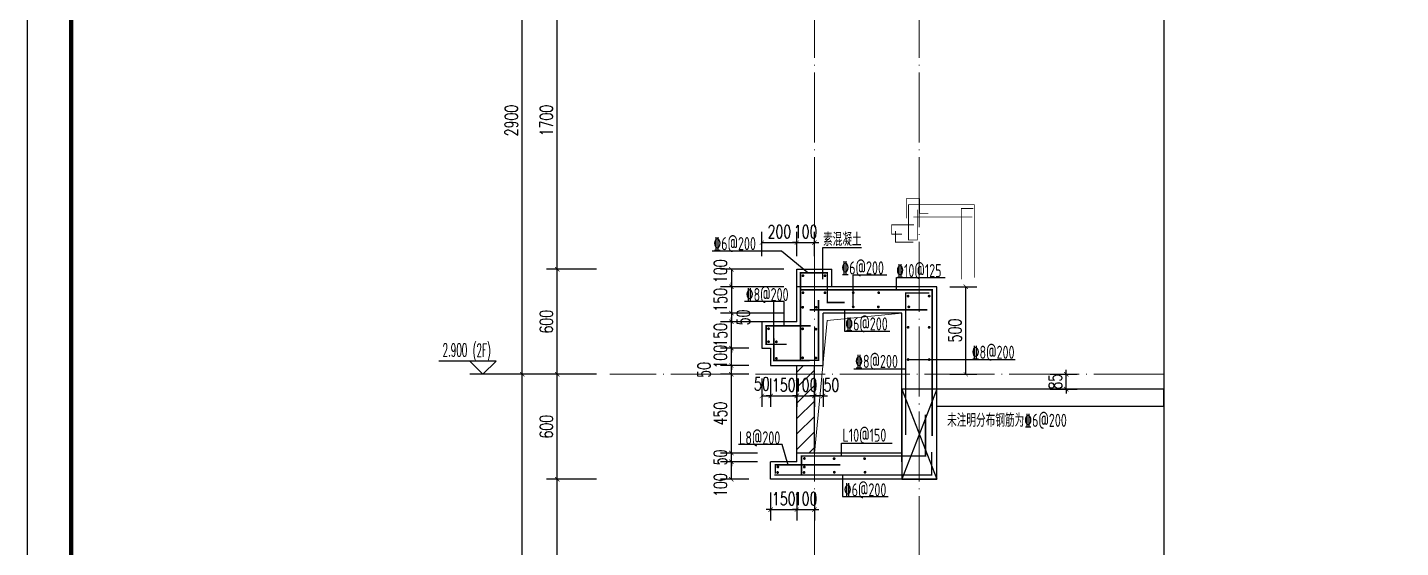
# Model space of a CAD drawing. Extents: x -1058961 to 23600, y -449123 to 2751847.
# Drawn here: x -128161 to -120308, y -30993 to -28021 of the extents above; entities that cross this region are included whole.
import ezdxf

# ---------------------------------------------------------------- set-up
doc = ezdxf.new("R2010")
doc.units = 0
doc.header["$LTSCALE"] = 1000
doc.linetypes.add('DOTE', pattern=[2.42, 2, -0.2, 0.02, -0.2])
doc.layers.get('0').update_dxf_attribs({"linetype": 'CONTINUOUS'})
doc.layers.get('DEFPOINTS').update_dxf_attribs({"linetype": 'CONTINUOUS'})
for name, color, linetype in [('DIM_ELEV', 3, 'CONTINUOUS'), ('DIM_SYMB', 3, 'CONTINUOUS'), ('PUB_DIM', 3, 'CONTINUOUS'), ('PUB_TEXT', 2, 'CONTINUOUS'), ('REIN', 6, 'CONTINUOUS'), ('S-大样-砼线', 7, 'CONTINUOUS'), ('S-引出线', 40, 'CONTINUOUS'), ('TEXT', 2, 'CONTINUOUS'), ('WALL', 5, 'CONTINUOUS'), ('yichutu', 7, 'CONTINUOUS')]:
    doc.layers.add(name, color=color, linetype=linetype)
for name, color, linetype, lineweight in [('DOTE', 19, 'DOTE', 9), ('PUB_HATCH', 8, 'CONTINUOUS', 9), ('图框', 9, 'CONTINUOUS', 18), ('立面-洞口示意', 152, 'CONTINUOUS', 13)]:
    doc.layers.add(name, color=color, linetype=linetype, lineweight=lineweight)
doc.styles.add('_TCH_DIM', font='SIMPLEX.shx', dxfattribs={"width": 0.7, "bigfont": 'GBCBIG.shx'})
doc.styles.add('_TCH_DIM_T3', font='SIMPLEX', dxfattribs={"width": 0.705882, "bigfont": 'GBCBIG'})
doc.styles.add('TSSD_REIN', font='tssdeng.shx', dxfattribs={"width": 0.7, "height": 300, "bigfont": 'tssdchn.shx'})
doc.dimstyles.new('_TCH_ARCH&&25', dxfattribs={"dimtxt": 74.375, "dimasz": 25, "dimexe": 62.5, "dimexo": 75, "dimgap": 25, "dimtad": 1, "dimdec": 0, "dimzin": 0, "dimdsep": 46, "dimtxsty": '_TCH_DIM_T3', "dimblk": 'ARCHTICK', "dimcen": 0.09, "dimclrt": 7, "dimazin": 0, "dimtfac": 1, "dimtdec": 0, "dimtix": 1, "dimtmove": 2, "dimatfit": 3, "dimldrblk": 'ARCHTICK', "dimfxl": 0, "dimtolj": 1, "dimtzin": 0, "dimarcsym": 0})

# ---------------------------------------------------------------- blocks, each defined once
blk = doc.blocks.new('GFDDDDRG')
at = {"layer": '图框'}
blk.add_lwpolyline([(923310, -107437), (923310, -159999), (893610, -159999), (893610, -107437)], close=True, dxfattribs=at)
blk.add_lwpolyline([(923310, -107437), (923310, -159999), (893610, -159999), (893610, -107437)], close=True, dxfattribs=at)
at = {"layer": '图框', "const_width": 50}
blk.add_lwpolyline([(894110, -159499), (922810, -159499), (922810, -108687), (894110, -108687)], close=True, dxfattribs=at)
blk = doc.blocks.new('yct-1051-594-26275-14850-25-1002.0')
at = {"layer": 'yichutu', "color": 7}
blk.add_lwpolyline([(0, 0), (0, 14850), (26275, 14850), (26275, 0)], close=True, dxfattribs=at)
blk = doc.blocks.new('_ArchTick')
at = {"color": 0, "linetype": 'ByBlock', "const_width": 0.15}
blk.add_lwpolyline([(-0.5, -0.5), (0.5, 0.5)], dxfattribs=at)
blk = doc.blocks.new('*D1492')
at = {"layer": 'DEFPOINTS', "color": 0}
for p in [(-125130.7, -30603.1), (-124830.7, -30603.1), (-124830.7, -32303.1)]:
    blk.add_point(p, dxfattribs=at)
at = {"layer": 'PUB_DIM', "color": 0, "lineweight": -2}
for p, q in [((-124905.7, -30603.1), (-125193.2, -30603.1)), ((-125130.7, -32303.1), (-125130.7, -30603.1)), ((-124905.7, -32303.1), (-125193.2, -32303.1))]:
    blk.add_line(p, q, dxfattribs=at)
at = {"layer": 'PUB_DIM', "color": 0, "lineweight": -2, "xscale": 25, "yscale": 25, "zscale": 25}
for p, rotation in [((-125130.7, -30603.1), 90), ((-125130.7, -32303.1), 270)]:
    blk.add_blockref('_ArchTick', p, dxfattribs=dict(at, rotation=rotation))
at = {"layer": 'PUB_DIM', "color": 7, "insert": (-125192.9, -31453.1), "char_height": 74.38, "attachment_point": 5, "rotation": 90, "style": '_TCH_DIM_T3'}
blk.add_mtext('\\A1;1700', dxfattribs=at)
blk = doc.blocks.new('*D1493')
at = {"layer": 'DEFPOINTS', "color": 0}
for p in [(-125130.7, -30003.1), (-124830.7, -30003.1), (-124830.7, -30603.1)]:
    blk.add_point(p, dxfattribs=at)
at = {"layer": 'PUB_DIM', "color": 0, "lineweight": -2}
for p, q in [((-124905.7, -30003.1), (-125193.2, -30003.1)), ((-125130.7, -30603.1), (-125130.7, -30003.1)), ((-124905.7, -30603.1), (-125193.2, -30603.1))]:
    blk.add_line(p, q, dxfattribs=at)
at = {"layer": 'PUB_DIM', "color": 0, "lineweight": -2, "xscale": 25, "yscale": 25, "zscale": 25}
for p, rotation in [((-125130.7, -30003.1), 90), ((-125130.7, -30603.1), 270)]:
    blk.add_blockref('_ArchTick', p, dxfattribs=dict(at, rotation=rotation))
at = {"layer": 'PUB_DIM', "color": 7, "insert": (-125192.9, -30303.1), "char_height": 74.38, "attachment_point": 5, "rotation": 90, "style": '_TCH_DIM_T3'}
blk.add_mtext('\\A1;600', dxfattribs=at)
blk = doc.blocks.new('*D1494')
at = {"layer": 'DEFPOINTS', "color": 0}
for p in [(-125130.7, -29403.1), (-124830.7, -29403.1), (-124830.7, -30003.1)]:
    blk.add_point(p, dxfattribs=at)
at = {"layer": 'PUB_DIM', "color": 0, "lineweight": -2}
for p, q in [((-124905.7, -29403.1), (-125193.2, -29403.1)), ((-125130.7, -30003.1), (-125130.7, -29403.1)), ((-124905.7, -30003.1), (-125193.2, -30003.1))]:
    blk.add_line(p, q, dxfattribs=at)
at = {"layer": 'PUB_DIM', "color": 0, "lineweight": -2, "xscale": 25, "yscale": 25, "zscale": 25}
for p, rotation in [((-125130.7, -29403.1), 90), ((-125130.7, -30003.1), 270)]:
    blk.add_blockref('_ArchTick', p, dxfattribs=dict(at, rotation=rotation))
at = {"layer": 'PUB_DIM', "color": 7, "insert": (-125192.9, -29703.1), "char_height": 74.38, "attachment_point": 5, "rotation": 90, "style": '_TCH_DIM_T3'}
blk.add_mtext('\\A1;600', dxfattribs=at)
blk = doc.blocks.new('*D1495')
at = {"layer": 'DEFPOINTS', "color": 0}
for p in [(-125130.7, -27703.1), (-124830.7, -27703.1), (-124830.7, -29403.1)]:
    blk.add_point(p, dxfattribs=at)
at = {"layer": 'PUB_DIM', "color": 0, "lineweight": -2}
for p, q in [((-124905.7, -27703.1), (-125193.2, -27703.1)), ((-125130.7, -29403.1), (-125130.7, -27703.1)), ((-124905.7, -29403.1), (-125193.2, -29403.1))]:
    blk.add_line(p, q, dxfattribs=at)
at = {"layer": 'PUB_DIM', "color": 0, "lineweight": -2, "xscale": 25, "yscale": 25, "zscale": 25}
for p, rotation in [((-125130.7, -27703.1), 90), ((-125130.7, -29403.1), 270)]:
    blk.add_blockref('_ArchTick', p, dxfattribs=dict(at, rotation=rotation))
at = {"layer": 'PUB_DIM', "color": 7, "insert": (-125192.9, -28553.1), "char_height": 74.38, "attachment_point": 5, "rotation": 90, "style": '_TCH_DIM_T3'}
blk.add_mtext('\\A1;1700', dxfattribs=at)
blk = doc.blocks.new('*D1508')
at = {"layer": 'DEFPOINTS', "color": 0}
for p in [(-125330.7, -30003.1), (-124830.7, -30003.1), (-124830.7, -32903.1)]:
    blk.add_point(p, dxfattribs=at)
at = {"layer": 'PUB_DIM', "color": 0, "lineweight": -2}
for p, q in [((-124905.7, -30003.1), (-125393.2, -30003.1)), ((-125330.7, -32903.1), (-125330.7, -30003.1)), ((-124905.7, -32903.1), (-125393.2, -32903.1))]:
    blk.add_line(p, q, dxfattribs=at)
at = {"layer": 'PUB_DIM', "color": 0, "lineweight": -2, "xscale": 25, "yscale": 25, "zscale": 25}
for p, rotation in [((-125330.7, -30003.1), 90), ((-125330.7, -32903.1), 270)]:
    blk.add_blockref('_ArchTick', p, dxfattribs=dict(at, rotation=rotation))
at = {"layer": 'PUB_DIM', "color": 7, "insert": (-125392.9, -31453.1), "char_height": 74.38, "attachment_point": 5, "rotation": 90, "style": '_TCH_DIM_T3'}
blk.add_mtext('\\A1;2900', dxfattribs=at)
blk = doc.blocks.new('*D1509')
at = {"layer": 'DEFPOINTS', "color": 0}
for p in [(-125330.7, -27103.1), (-124830.7, -27103.1), (-124830.7, -30003.1)]:
    blk.add_point(p, dxfattribs=at)
at = {"layer": 'PUB_DIM', "color": 0, "lineweight": -2}
for p, q in [((-124905.7, -27103.1), (-125393.2, -27103.1)), ((-125330.7, -30003.1), (-125330.7, -27103.1)), ((-124905.7, -30003.1), (-125393.2, -30003.1))]:
    blk.add_line(p, q, dxfattribs=at)
at = {"layer": 'PUB_DIM', "color": 0, "lineweight": -2, "xscale": 25, "yscale": 25, "zscale": 25}
for p, rotation in [((-125330.7, -27103.1), 90), ((-125330.7, -30003.1), 270)]:
    blk.add_blockref('_ArchTick', p, dxfattribs=dict(at, rotation=rotation))
at = {"layer": 'PUB_DIM', "color": 7, "insert": (-125392.9, -28553.1), "char_height": 74.38, "attachment_point": 5, "rotation": 90, "style": '_TCH_DIM_T3'}
blk.add_mtext('\\A1;2900', dxfattribs=at)
blk = doc.blocks.new('*D3328')
at = {"layer": 'DEFPOINTS', "color": 0}
for p in [(-123760.5, -29250.8), (-123960.5, -29403.1), (-123760.5, -29403.1)]:
    blk.add_point(p, dxfattribs=at)
at = {"layer": 'PUB_DIM', "color": 0, "lineweight": -2}
for p, q in [((-123960.5, -29328.1), (-123960.5, -29188.3)), ((-123760.5, -29328.1), (-123760.5, -29188.3)), ((-123960.5, -29250.8), (-123760.5, -29250.8))]:
    blk.add_line(p, q, dxfattribs=at)
at = {"layer": 'PUB_DIM', "color": 0, "lineweight": -2, "xscale": 25, "yscale": 25, "zscale": 25, "rotation": 180}
blk.add_blockref('_ArchTick', (-123960.5, -29250.8), dxfattribs=at)
at = {"layer": 'PUB_DIM', "color": 0, "lineweight": -2, "xscale": 25, "yscale": 25, "zscale": 25}
blk.add_blockref('_ArchTick', (-123760.5, -29250.8), dxfattribs=at)
at = {"layer": 'PUB_DIM', "color": 7, "insert": (-123860.5, -29188.6), "char_height": 74.38, "attachment_point": 5, "style": '_TCH_DIM_T3'}
blk.add_mtext('\\A1;200', dxfattribs=at)
blk = doc.blocks.new('*D3329')
at = {"layer": 'DEFPOINTS', "color": 0}
for p in [(-123660.5, -29250.8), (-123760.5, -29403.1), (-123660.5, -29403.1)]:
    blk.add_point(p, dxfattribs=at)
at = {"layer": 'PUB_DIM', "color": 0, "lineweight": -2}
for p, q in [((-123760.5, -29328.1), (-123760.5, -29188.3)), ((-123660.5, -29328.1), (-123660.5, -29188.3)), ((-123760.5, -29250.8), (-123785.5, -29250.8)), ((-123760.5, -29250.8), (-123660.5, -29250.8)), ((-123660.5, -29250.8), (-123635.5, -29250.8))]:
    blk.add_line(p, q, dxfattribs=at)
at = {"layer": 'PUB_DIM', "color": 0, "lineweight": -2, "xscale": 25, "yscale": 25, "zscale": 25}
blk.add_blockref('_ArchTick', (-123760.5, -29250.8), dxfattribs=at)
at = {"layer": 'PUB_DIM', "color": 0, "lineweight": -2, "xscale": 25, "yscale": 25, "zscale": 25, "rotation": 180}
blk.add_blockref('_ArchTick', (-123660.5, -29250.8), dxfattribs=at)
at = {"layer": 'PUB_DIM', "color": 7, "insert": (-123710.5, -29188.6), "char_height": 74.38, "attachment_point": 5, "style": '_TCH_DIM_T3'}
blk.add_mtext('\\A1;100', dxfattribs=at)
blk = doc.blocks.new('*D3330')
at = {"layer": 'DEFPOINTS', "color": 0}
for p in [(-122386.3, -30003.1), (-122220.3, -30003.1), (-122386.3, -30088.1)]:
    blk.add_point(p, dxfattribs=at)
at = {"layer": 'PUB_DIM', "color": 0, "lineweight": -2}
for p, q in [((-122220.3, -30003.1), (-122220.3, -29978.1)), ((-122311.3, -30003.1), (-122157.8, -30003.1)), ((-122220.3, -30088.1), (-122220.3, -30003.1)), ((-122311.3, -30088.1), (-122157.8, -30088.1)), ((-122220.3, -30088.1), (-122220.3, -30113.1))]:
    blk.add_line(p, q, dxfattribs=at)
at = {"layer": 'PUB_DIM', "color": 0, "lineweight": -2, "xscale": 25, "yscale": 25, "zscale": 25}
for p, rotation in [((-122220.3, -30003.1), 270), ((-122220.3, -30088.1), 90)]:
    blk.add_blockref('_ArchTick', p, dxfattribs=dict(at, rotation=rotation))
at = {"layer": 'PUB_DIM', "color": 7, "insert": (-122282.5, -30045.6), "char_height": 74.38, "attachment_point": 5, "rotation": 90, "style": '_TCH_DIM_T3'}
blk.add_mtext('\\A1;85', dxfattribs=at)
blk = doc.blocks.new('*D3331')
at = {"layer": 'DEFPOINTS', "color": 0}
for p in [(-123910.5, -30603.1), (-123760.5, -30603.1), (-123760.5, -30776.8)]:
    blk.add_point(p, dxfattribs=at)
at = {"layer": 'PUB_DIM', "color": 0, "lineweight": -2}
for p, q in [((-123910.5, -30678.1), (-123910.5, -30839.3)), ((-123760.5, -30678.1), (-123760.5, -30839.3)), ((-123910.5, -30776.8), (-123935.5, -30776.8)), ((-123910.5, -30776.8), (-123760.5, -30776.8)), ((-123760.5, -30776.8), (-123735.5, -30776.8))]:
    blk.add_line(p, q, dxfattribs=at)
at = {"layer": 'PUB_DIM', "color": 0, "lineweight": -2, "xscale": 25, "yscale": 25, "zscale": 25}
blk.add_blockref('_ArchTick', (-123910.5, -30776.8), dxfattribs=at)
at = {"layer": 'PUB_DIM', "color": 0, "lineweight": -2, "xscale": 25, "yscale": 25, "zscale": 25, "rotation": 180}
blk.add_blockref('_ArchTick', (-123760.5, -30776.8), dxfattribs=at)
at = {"layer": 'PUB_DIM', "color": 7, "insert": (-123835.5, -30714.6), "char_height": 74.38, "attachment_point": 5, "style": '_TCH_DIM_T3'}
blk.add_mtext('\\A1;150', dxfattribs=at)
blk = doc.blocks.new('*D3332')
at = {"layer": 'DEFPOINTS', "color": 0}
for p in [(-123760.5, -30603.1), (-123660.5, -30603.1), (-123660.5, -30776.8)]:
    blk.add_point(p, dxfattribs=at)
at = {"layer": 'PUB_DIM', "color": 0, "lineweight": -2}
for p, q in [((-123760.5, -30678.1), (-123760.5, -30839.3)), ((-123660.5, -30678.1), (-123660.5, -30839.3)), ((-123760.5, -30776.8), (-123785.5, -30776.8)), ((-123760.5, -30776.8), (-123660.5, -30776.8)), ((-123660.5, -30776.8), (-123635.5, -30776.8))]:
    blk.add_line(p, q, dxfattribs=at)
at = {"layer": 'PUB_DIM', "color": 0, "lineweight": -2, "xscale": 25, "yscale": 25, "zscale": 25}
blk.add_blockref('_ArchTick', (-123760.5, -30776.8), dxfattribs=at)
at = {"layer": 'PUB_DIM', "color": 0, "lineweight": -2, "xscale": 25, "yscale": 25, "zscale": 25, "rotation": 180}
blk.add_blockref('_ArchTick', (-123660.5, -30776.8), dxfattribs=at)
at = {"layer": 'PUB_DIM', "color": 7, "insert": (-123710.5, -30714.6), "char_height": 74.38, "attachment_point": 5, "style": '_TCH_DIM_T3'}
blk.add_mtext('\\A1;100', dxfattribs=at)
blk = doc.blocks.new('*D3333')
at = {"layer": 'DEFPOINTS', "color": 0}
for p in [(-123960.5, -29953.1), (-123910.5, -29953.1), (-123910.5, -30126.8)]:
    blk.add_point(p, dxfattribs=at)
at = {"layer": 'PUB_DIM', "color": 0, "lineweight": -2}
for p, q in [((-123960.5, -30028.1), (-123960.5, -30189.3)), ((-123910.5, -30028.1), (-123910.5, -30189.3)), ((-123960.5, -30126.8), (-123910.5, -30126.8))]:
    blk.add_line(p, q, dxfattribs=at)
at = {"layer": 'PUB_DIM', "color": 0, "lineweight": -2, "xscale": 25, "yscale": 25, "zscale": 25, "rotation": 180}
blk.add_blockref('_ArchTick', (-123960.5, -30126.8), dxfattribs=at)
at = {"layer": 'PUB_DIM', "color": 0, "lineweight": -2, "xscale": 25, "yscale": 25, "zscale": 25}
blk.add_blockref('_ArchTick', (-123910.5, -30126.8), dxfattribs=at)
at = {"layer": 'PUB_DIM', "color": 7, "insert": (-123960.5, -30058.1), "char_height": 74.38, "attachment_point": 5, "style": '_TCH_DIM_T3'}
blk.add_mtext('\\A1;50', dxfattribs=at)
blk = doc.blocks.new('*D3334')
at = {"layer": 'DEFPOINTS', "color": 0}
for p in [(-123910.5, -29953.1), (-123760.5, -29953.1), (-123760.5, -30126.8)]:
    blk.add_point(p, dxfattribs=at)
at = {"layer": 'PUB_DIM', "color": 0, "lineweight": -2}
for p, q in [((-123910.5, -30028.1), (-123910.5, -30189.3)), ((-123760.5, -30028.1), (-123760.5, -30189.3)), ((-123910.5, -30126.8), (-123935.5, -30126.8)), ((-123910.5, -30126.8), (-123760.5, -30126.8)), ((-123760.5, -30126.8), (-123735.5, -30126.8))]:
    blk.add_line(p, q, dxfattribs=at)
at = {"layer": 'PUB_DIM', "color": 0, "lineweight": -2, "xscale": 25, "yscale": 25, "zscale": 25}
blk.add_blockref('_ArchTick', (-123910.5, -30126.8), dxfattribs=at)
at = {"layer": 'PUB_DIM', "color": 0, "lineweight": -2, "xscale": 25, "yscale": 25, "zscale": 25, "rotation": 180}
blk.add_blockref('_ArchTick', (-123760.5, -30126.8), dxfattribs=at)
at = {"layer": 'PUB_DIM', "color": 7, "insert": (-123835.5, -30064.6), "char_height": 74.38, "attachment_point": 5, "style": '_TCH_DIM_T3'}
blk.add_mtext('\\A1;150', dxfattribs=at)
blk = doc.blocks.new('*D3335')
at = {"layer": 'DEFPOINTS', "color": 0}
for p in [(-123760.5, -29953.1), (-123660.5, -29953.1), (-123660.5, -30126.8)]:
    blk.add_point(p, dxfattribs=at)
at = {"layer": 'PUB_DIM', "color": 0, "lineweight": -2}
for p, q in [((-123760.5, -30028.1), (-123760.5, -30189.3)), ((-123660.5, -30028.1), (-123660.5, -30189.3)), ((-123760.5, -30126.8), (-123785.5, -30126.8)), ((-123760.5, -30126.8), (-123660.5, -30126.8)), ((-123660.5, -30126.8), (-123635.5, -30126.8))]:
    blk.add_line(p, q, dxfattribs=at)
at = {"layer": 'PUB_DIM', "color": 0, "lineweight": -2, "xscale": 25, "yscale": 25, "zscale": 25}
blk.add_blockref('_ArchTick', (-123760.5, -30126.8), dxfattribs=at)
at = {"layer": 'PUB_DIM', "color": 0, "lineweight": -2, "xscale": 25, "yscale": 25, "zscale": 25, "rotation": 180}
blk.add_blockref('_ArchTick', (-123660.5, -30126.8), dxfattribs=at)
at = {"layer": 'PUB_DIM', "color": 7, "insert": (-123710.5, -30064.6), "char_height": 74.38, "attachment_point": 5, "style": '_TCH_DIM_T3'}
blk.add_mtext('\\A1;100', dxfattribs=at)
blk = doc.blocks.new('*D3336')
at = {"layer": 'DEFPOINTS', "color": 0}
for p in [(-124135.1, -29703.1), (-123960.5, -29703.1), (-123960.5, -29853.1)]:
    blk.add_point(p, dxfattribs=at)
at = {"layer": 'PUB_DIM', "color": 0, "lineweight": -2}
for p, q in [((-124135.1, -29703.1), (-124135.1, -29678.1)), ((-124035.5, -29703.1), (-124197.6, -29703.1)), ((-124135.1, -29853.1), (-124135.1, -29703.1)), ((-124035.5, -29853.1), (-124197.6, -29853.1)), ((-124135.1, -29853.1), (-124135.1, -29878.1))]:
    blk.add_line(p, q, dxfattribs=at)
at = {"layer": 'PUB_DIM', "color": 0, "lineweight": -2, "xscale": 25, "yscale": 25, "zscale": 25}
for p, rotation in [((-124135.1, -29703.1), 270), ((-124135.1, -29853.1), 90)]:
    blk.add_blockref('_ArchTick', p, dxfattribs=dict(at, rotation=rotation))
at = {"layer": 'PUB_DIM', "color": 7, "insert": (-124197.3, -29778.1), "char_height": 74.38, "attachment_point": 5, "rotation": 90, "style": '_TCH_DIM_T3'}
blk.add_mtext('\\A1;150', dxfattribs=at)
blk = doc.blocks.new('*D3337')
at = {"layer": 'DEFPOINTS', "color": 0}
for p in [(-124135.1, -29853.1), (-123960.5, -29853.1), (-123960.5, -29953.1)]:
    blk.add_point(p, dxfattribs=at)
at = {"layer": 'PUB_DIM', "color": 0, "lineweight": -2}
for p, q in [((-124135.1, -29853.1), (-124135.1, -29828.1)), ((-124035.5, -29853.1), (-124197.6, -29853.1)), ((-124135.1, -29953.1), (-124135.1, -29853.1)), ((-124035.5, -29953.1), (-124197.6, -29953.1)), ((-124135.1, -29953.1), (-124135.1, -29978.1))]:
    blk.add_line(p, q, dxfattribs=at)
at = {"layer": 'PUB_DIM', "color": 0, "lineweight": -2, "xscale": 25, "yscale": 25, "zscale": 25}
for p, rotation in [((-124135.1, -29853.1), 270), ((-124135.1, -29953.1), 90)]:
    blk.add_blockref('_ArchTick', p, dxfattribs=dict(at, rotation=rotation))
at = {"layer": 'PUB_DIM', "color": 7, "insert": (-124197.3, -29903.1), "char_height": 74.38, "attachment_point": 5, "rotation": 90, "style": '_TCH_DIM_T3'}
blk.add_mtext('\\A1;100', dxfattribs=at)
blk = doc.blocks.new('*D3338')
at = {"layer": 'DEFPOINTS', "color": 0}
for p in [(-124135.1, -29953.1), (-123960.5, -29953.1), (-123960.5, -30003.1)]:
    blk.add_point(p, dxfattribs=at)
at = {"layer": 'PUB_DIM', "color": 0, "lineweight": -2}
for p, q in [((-124035.5, -29953.1), (-124197.6, -29953.1)), ((-124135.1, -30003.1), (-124135.1, -29953.1)), ((-124035.5, -30003.1), (-124197.6, -30003.1))]:
    blk.add_line(p, q, dxfattribs=at)
at = {"layer": 'PUB_DIM', "color": 0, "lineweight": -2, "xscale": 25, "yscale": 25, "zscale": 25}
for p, rotation in [((-124135.1, -29953.1), 90), ((-124135.1, -30003.1), 270)]:
    blk.add_blockref('_ArchTick', p, dxfattribs=dict(at, rotation=rotation))
at = {"layer": 'PUB_DIM', "color": 7, "insert": (-124291.3, -29978.1), "char_height": 74.38, "attachment_point": 5, "rotation": 90, "style": '_TCH_DIM_T3'}
blk.add_mtext('\\A1;50', dxfattribs=at)
blk = doc.blocks.new('*D3339')
at = {"layer": 'DEFPOINTS', "color": 0}
for p in [(-124135.1, -30003.1), (-123960.5, -30003.1), (-123960.5, -30453.1)]:
    blk.add_point(p, dxfattribs=at)
at = {"layer": 'PUB_DIM', "color": 0, "lineweight": -2}
for p, q in [((-124035.5, -30003.1), (-124197.6, -30003.1)), ((-124135.1, -30453.1), (-124135.1, -30003.1)), ((-124035.5, -30453.1), (-124197.6, -30453.1))]:
    blk.add_line(p, q, dxfattribs=at)
at = {"layer": 'PUB_DIM', "color": 0, "lineweight": -2, "xscale": 25, "yscale": 25, "zscale": 25}
for p, rotation in [((-124135.1, -30003.1), 90), ((-124135.1, -30453.1), 270)]:
    blk.add_blockref('_ArchTick', p, dxfattribs=dict(at, rotation=rotation))
at = {"layer": 'PUB_DIM', "color": 7, "insert": (-124197.3, -30228.1), "char_height": 74.38, "attachment_point": 5, "rotation": 90, "style": '_TCH_DIM_T3'}
blk.add_mtext('\\A1;450', dxfattribs=at)
blk = doc.blocks.new('*D3340')
at = {"layer": 'DEFPOINTS', "color": 0}
for p in [(-124135.1, -30503.1), (-123960.5, -30503.1), (-123960.5, -30603.1)]:
    blk.add_point(p, dxfattribs=at)
at = {"layer": 'PUB_DIM', "color": 0, "lineweight": -2}
for p, q in [((-124035.5, -30503.1), (-124197.6, -30503.1)), ((-124135.1, -30603.1), (-124135.1, -30503.1)), ((-124035.5, -30603.1), (-124197.6, -30603.1))]:
    blk.add_line(p, q, dxfattribs=at)
at = {"layer": 'PUB_DIM', "color": 0, "lineweight": -2, "xscale": 25, "yscale": 25, "zscale": 25}
for p, rotation in [((-124135.1, -30503.1), 90), ((-124135.1, -30603.1), 270)]:
    blk.add_blockref('_ArchTick', p, dxfattribs=dict(at, rotation=rotation))
at = {"layer": 'PUB_DIM', "color": 7, "insert": (-124197.3, -30636.8), "char_height": 74.38, "attachment_point": 5, "rotation": 90, "style": '_TCH_DIM_T3'}
blk.add_mtext('\\A1;100', dxfattribs=at)
blk = doc.blocks.new('*D3341')
at = {"layer": 'DEFPOINTS', "color": 0}
for p in [(-122960.5, -29503.1), (-122794.5, -29503.1), (-122960.5, -30003.1)]:
    blk.add_point(p, dxfattribs=at)
at = {"layer": 'PUB_DIM', "color": 0, "lineweight": -2}
for p, q in [((-122885.5, -29503.1), (-122732, -29503.1)), ((-122794.5, -30003.1), (-122794.5, -29503.1)), ((-122885.5, -30003.1), (-122732, -30003.1))]:
    blk.add_line(p, q, dxfattribs=at)
at = {"layer": 'PUB_DIM', "color": 0, "lineweight": -2, "xscale": 25, "yscale": 25, "zscale": 25}
for p, rotation in [((-122794.5, -29503.1), 90), ((-122794.5, -30003.1), 270)]:
    blk.add_blockref('_ArchTick', p, dxfattribs=dict(at, rotation=rotation))
at = {"layer": 'PUB_DIM', "color": 7, "insert": (-122856.7, -29753.1), "char_height": 74.38, "attachment_point": 5, "rotation": 90, "style": '_TCH_DIM_T3'}
blk.add_mtext('\\A1;500', dxfattribs=at)
blk = doc.blocks.new('*D3342')
at = {"layer": 'DEFPOINTS', "color": 0}
for p in [(-123760.5, -29403.1), (-124135.1, -29503.1), (-123760.5, -29503.1)]:
    blk.add_point(p, dxfattribs=at)
at = {"layer": 'PUB_DIM', "color": 0, "lineweight": -2}
for p, q in [((-123835.5, -29403.1), (-124197.6, -29403.1)), ((-124135.1, -29403.1), (-124135.1, -29503.1)), ((-123835.5, -29503.1), (-124197.6, -29503.1))]:
    blk.add_line(p, q, dxfattribs=at)
at = {"layer": 'PUB_DIM', "color": 0, "lineweight": -2, "xscale": 25, "yscale": 25, "zscale": 25}
for p, rotation in [((-124135.1, -29403.1), 90), ((-124135.1, -29503.1), 270)]:
    blk.add_blockref('_ArchTick', p, dxfattribs=dict(at, rotation=rotation))
at = {"layer": 'PUB_DIM', "color": 7, "insert": (-124197.3, -29414.3), "char_height": 74.38, "attachment_point": 5, "rotation": 90, "style": '_TCH_DIM_T3'}
blk.add_mtext('\\A1;100', dxfattribs=at)
blk = doc.blocks.new('*D3343')
at = {"layer": 'DEFPOINTS', "color": 0}
for p in [(-123760.5, -29503.1), (-124135.1, -29653.1), (-123760.5, -29653.1)]:
    blk.add_point(p, dxfattribs=at)
at = {"layer": 'PUB_DIM', "color": 0, "lineweight": -2}
for p, q in [((-123835.5, -29503.1), (-124197.6, -29503.1)), ((-124135.1, -29503.1), (-124135.1, -29478.1)), ((-124135.1, -29503.1), (-124135.1, -29653.1)), ((-123835.5, -29653.1), (-124197.6, -29653.1)), ((-124135.1, -29653.1), (-124135.1, -29678.1))]:
    blk.add_line(p, q, dxfattribs=at)
at = {"layer": 'PUB_DIM', "color": 0, "lineweight": -2, "xscale": 25, "yscale": 25, "zscale": 25}
for p, rotation in [((-124135.1, -29503.1), 270), ((-124135.1, -29653.1), 90)]:
    blk.add_blockref('_ArchTick', p, dxfattribs=dict(at, rotation=rotation))
at = {"layer": 'PUB_DIM', "color": 7, "insert": (-124197.3, -29578.1), "char_height": 74.38, "attachment_point": 5, "rotation": 90, "style": '_TCH_DIM_T3'}
blk.add_mtext('\\A1;150', dxfattribs=at)
blk = doc.blocks.new('*D3344')
at = {"layer": 'DEFPOINTS', "color": 0}
for p in [(-123760.5, -29653.1), (-124135.1, -29703.1), (-123760.5, -29703.1)]:
    blk.add_point(p, dxfattribs=at)
at = {"layer": 'PUB_DIM', "color": 0, "lineweight": -2}
for p, q in [((-123835.5, -29653.1), (-124197.6, -29653.1)), ((-124135.1, -29653.1), (-124135.1, -29703.1)), ((-123835.5, -29703.1), (-124197.6, -29703.1))]:
    blk.add_line(p, q, dxfattribs=at)
at = {"layer": 'PUB_DIM', "color": 0, "lineweight": -2, "xscale": 25, "yscale": 25, "zscale": 25}
for p, rotation in [((-124135.1, -29653.1), 90), ((-124135.1, -29703.1), 270)]:
    blk.add_blockref('_ArchTick', p, dxfattribs=dict(at, rotation=rotation))
at = {"layer": 'PUB_DIM', "color": 7, "insert": (-124067.6, -29678.1), "char_height": 74.38, "attachment_point": 5, "rotation": 90, "style": '_TCH_DIM_T3'}
blk.add_mtext('\\A1;50', dxfattribs=at)
blk = doc.blocks.new('*D3345')
at = {"layer": 'DEFPOINTS', "color": 0}
for p in [(-123660.5, -29953.1), (-123610.5, -29953.1), (-123660.5, -30126.8)]:
    blk.add_point(p, dxfattribs=at)
at = {"layer": 'PUB_DIM', "color": 0, "lineweight": -2}
for p, q in [((-123660.5, -30028.1), (-123660.5, -30189.3)), ((-123610.5, -30028.1), (-123610.5, -30189.3)), ((-123660.5, -30126.8), (-123685.5, -30126.8)), ((-123610.5, -30126.8), (-123660.5, -30126.8)), ((-123610.5, -30126.8), (-123585.5, -30126.8))]:
    blk.add_line(p, q, dxfattribs=at)
at = {"layer": 'PUB_DIM', "color": 0, "lineweight": -2, "xscale": 25, "yscale": 25, "zscale": 25}
blk.add_blockref('_ArchTick', (-123660.5, -30126.8), dxfattribs=at)
at = {"layer": 'PUB_DIM', "color": 0, "lineweight": -2, "xscale": 25, "yscale": 25, "zscale": 25, "rotation": 180}
blk.add_blockref('_ArchTick', (-123610.5, -30126.8), dxfattribs=at)
at = {"layer": 'PUB_DIM', "color": 7, "insert": (-123563, -30064.6), "char_height": 74.38, "attachment_point": 5, "style": '_TCH_DIM_T3'}
blk.add_mtext('\\A1;50', dxfattribs=at)
blk = doc.blocks.new('*D3352')
at = {"layer": 'DEFPOINTS', "color": 0}
for p in [(-124135.1, -30453.1), (-123910.5, -30453.1), (-123910.5, -30503.1)]:
    blk.add_point(p, dxfattribs=at)
at = {"layer": 'PUB_DIM', "color": 0, "lineweight": -2}
for p, q in [((-123985.5, -30453.1), (-124197.6, -30453.1)), ((-124135.1, -30453.1), (-124135.1, -30428.1)), ((-124135.1, -30503.1), (-124135.1, -30453.1)), ((-123985.5, -30503.1), (-124197.6, -30503.1)), ((-124135.1, -30503.1), (-124135.1, -30528.1))]:
    blk.add_line(p, q, dxfattribs=at)
at = {"layer": 'PUB_DIM', "color": 0, "lineweight": -2, "xscale": 25, "yscale": 25, "zscale": 25}
for p, rotation in [((-124135.1, -30453.1), 270), ((-124135.1, -30503.1), 90)]:
    blk.add_blockref('_ArchTick', p, dxfattribs=dict(at, rotation=rotation))
at = {"layer": 'PUB_DIM', "color": 7, "insert": (-124197.3, -30478.1), "char_height": 74.38, "attachment_point": 5, "rotation": 90, "style": '_TCH_DIM_T3'}
blk.add_mtext('\\A1;50', dxfattribs=at)

msp = doc.modelspace()

# ---------------------------------------------------------------- hatches: boundary and pattern name
at = {"layer": 'PUB_HATCH'}
h = msp.add_hatch(dxfattribs=at)
h.set_pattern_fill('普通砖', color=256, scale=25, style=0)
h.set_pattern_definition([(45, (-522191.086, 135584.79), (-44.1941915, 44.1941915), [])])
h.paths.add_polyline_path([(-123760.49, -29953.12), (-123760.49, -30453.12), (-123660.49, -30453.12), (-123660.49, -29953.12)])
h.paths.add_polyline_path([(-123760.49, -30503.12), (-123760.49, -30453.12), (-123760.49, -30503.12)])

# ---------------------------------------------------------------- linework, layer by layer
at = {"layer": 'DIM_ELEV', "color": 1}
for p, q in [((-125480.68, -29928.12), (-125808.68, -29928.12)), ((-125555.68, -30003.12), (-125630.68, -29928.12)), ((-125555.68, -30003.12), (-125480.68, -29928.12)), ((-125130.68, -30003.12), (-125630.68, -30003.12))]:
    msp.add_line(p, q, dxfattribs=at)
at = {"layer": 'DIM_SYMB'}
msp.add_lwpolyline([(-121661.96, -16923.12), (-121661.96, -25585), (-121609.46, -25604.11), (-121714.46, -25622.62), (-121661.96, -25641.25), (-121661.96, -34303.12)], dxfattribs=at)
at = {"layer": 'DOTE', "color": 1, "linetype": 'DOTE', "ltscale": 0.2}
for p, q in [((-123660.49, -34003.12), (-123660.49, -16323.12)), ((-123060.49, -34003.12), (-123060.49, -16323.12)), ((-121661.96, -30003.12), (-124830.68, -30003.12))]:
    msp.add_line(p, q, dxfattribs=at)
at = {"layer": 'REIN'}
for points, const_width in [([(-123134.56, -29112.8), (-123134.56, -28999.15), (-123057.84, -28999.15), (-123057.84, -29084.03), (-123007.74, -29084.03)], 4.5), ([(-123071, -29062.96), (-123071, -29235.32), (-123122.34, -29235.32), (-123122.34, -29033.99), (-122746.02, -29033.99), (-122746.02, -29451.5)], 4.5), ([(-122819.48, -29461.19), (-122819.48, -29055.62), (-122752.12, -29055.62)], 4.5), ([(-123093.75, -29103.95), (-122757.6, -29103.95)], 4.5), ([(-123090.86, -29149.18), (-123218.63, -29149.18), (-123218.63, -29202.22), (-123159.66, -29202.22)], 4.5), ([(-123196.5, -29185.32), (-123196.5, -29248.34), (-123094.23, -29248.34)], 4.5), ([(-123739.87, -29650.68), (-123739.87, -29423.38), (-123586.43, -29423.38), (-123586.43, -29593.13), (-123486.24, -29593.13)], 9), ([(-123637.2, -29578.57), (-123637.2, -29923.3), (-123739.87, -29923.3), (-123739.87, -29520.64), (-122987.23, -29520.64), (-122987.23, -30355.65)], 9), ([(-123138.33, -30350.05), (-123138.33, -29538.92), (-123003.61, -29538.92)], 9), ([(-123686.86, -29635.58), (-123014.57, -29635.58)], 9), ([(-123681.08, -29726.04), (-123936.64, -29726.04), (-123936.64, -29832.12), (-123818.69, -29832.12)], 9), ([(-123892.36, -29798.31), (-123892.36, -29924.34), (-123687.83, -29924.34)], 9), ([(-123733.81, -30575.94), (-123733.81, -30470.22), (-123024.92, -30470.22), (-123024.92, -30233.28)], 9), ([(-123889.87, -30578.91), (-122989.5, -30578.91), (-122989.5, -30447.35)], 9), ([(-123883.81, -30570.56), (-123883.81, -30520.21), (-123512.74, -30520.21)], 9)]:
    msp.add_lwpolyline(points, dxfattribs=dict(at, const_width=const_width))
at = {"layer": 'REIN', "const_width": 8}
for points in [[(-123729.65, -29440.1, 1), (-123721.65, -29440.1, 1)], [(-123603.68, -29440.1, 1), (-123595.68, -29440.1, 1)], [(-123729.65, -29537.36, 1), (-123721.65, -29537.36, 1)], [(-123603.68, -29537.36, 1), (-123595.68, -29537.36, 1)], [(-123442.24, -29537.36, 1), (-123434.24, -29537.36, 1)], [(-123296.23, -29537.36, 1), (-123288.23, -29537.36, 1)], [(-123128.59, -29556.56, 1), (-123120.59, -29556.56, 1)], [(-123007.87, -29556.56, 1), (-122999.87, -29556.56, 1)], [(-123731.23, -29620.23, 1), (-123723.23, -29620.23, 1)], [(-123653.94, -29620.23, 1), (-123645.94, -29620.23, 1)], [(-123442.24, -29618.18, 1), (-123434.24, -29618.18, 1)], [(-123298.7, -29618.18, 1), (-123290.7, -29618.18, 1)], [(-123124.2, -29618.18, 1), (-123116.2, -29618.18, 1)], [(-123926.6, -29743.33, 1), (-123918.6, -29743.33, 1)], [(-123731.23, -29743.33, 1), (-123723.23, -29743.33, 1)], [(-123655.49, -29745.19, 1), (-123647.49, -29745.19, 1)], [(-123128.59, -29734.91, 1), (-123120.59, -29734.91, 1)], [(-123007.87, -29734.91, 1), (-122999.87, -29734.91, 1)], [(-123926.6, -29817.31, 1), (-123918.6, -29817.31, 1)], [(-123881.72, -29817.71, 1), (-123873.72, -29817.71, 1)], [(-123881.72, -29912.2, 1), (-123873.72, -29912.2, 1)], [(-123731.23, -29909.35, 1), (-123723.23, -29909.35, 1)], [(-123655.49, -29910.19, 1), (-123647.49, -29910.19, 1)], [(-123128.59, -29919.05, 1), (-123120.59, -29919.05, 1)], [(-123007.87, -29919.05, 1), (-122999.87, -29919.05, 1)], [(-123873.16, -30532.83, 1), (-123865.16, -30532.83, 1)], [(-123721.79, -30533.38, 1), (-123713.79, -30533.38, 1)], [(-123721.38, -30484.51, 1), (-123713.38, -30484.51, 1)], [(-123551.46, -30485.28, 1), (-123543.46, -30485.28, 1)], [(-123377.42, -30485.28, 1), (-123369.42, -30485.28, 1)], [(-123875.02, -30564.49, 1), (-123867.02, -30564.49, 1)], [(-123723.17, -30564.34, 1), (-123715.17, -30564.34, 1)], [(-123550.45, -30562.94, 1), (-123542.45, -30562.94, 1)], [(-123374.54, -30562.94, 1), (-123366.54, -30562.94, 1)]]:
    msp.add_lwpolyline(points, format="xyb", close=True, dxfattribs=at)
at = {"layer": 'S-大样-砼线'}
for p, q in [((-123160.49, -30088.12), (-122960.49, -30603.12)), ((-122960.49, -30088.12), (-123160.49, -30603.12))]:
    msp.add_line(p, q, dxfattribs=at)
msp.add_lwpolyline([(-122960.49, -30088.12), (-123160.49, -30088.12), (-123160.49, -30603.12), (-122960.49, -30603.12)], close=True, dxfattribs=at)
at = {"layer": 'S-引出线'}
for p, q in [((-123438.24, -29618.18), (-123438.24, -29434.17)), ((-123438.24, -29434.17), (-123246.01, -29434.17)), ((-123833.46, -29587.7), (-124059.5, -29587.7)), ((-123892.36, -29798.31), (-123892.36, -29587.7)), ((-123833.46, -29726.04), (-123833.46, -29587.7)), ((-123488.16, -29635.58), (-123488.16, -29755.94)), ((-123488.16, -29755.94), (-123229.28, -29755.94)), ((-123435.6, -29972.12), (-123138.33, -29972.12)), ((-123124.59, -29919.05), (-122512.78, -29919.05)), ((-123505.03, -30396.16), (-123216.13, -30396.16)), ((-123505.03, -30470.22), (-123505.03, -30396.16)), ((-123499.34, -30578.91), (-123499.34, -30702.31)), ((-123499.34, -30702.31), (-123238.13, -30702.31))]:
    msp.add_line(p, q, dxfattribs=at)
for points in [[(-123612.63, -29458.91), (-123612.63, -29278.17), (-123390.97, -29278.17)], [(-123696.99, -29423.38), (-123848.11, -29300.03), (-124244.96, -29300.03)], [(-123191.61, -29520.64), (-123191.61, -29449.8), (-122911.59, -29449.8)], [(-123810.74, -30522.08), (-123843.93, -30403.68), (-124094.08, -30403.68)]]:
    msp.add_lwpolyline(points, dxfattribs=at)
at = {"layer": 'WALL'}
for p, q in [((-123760.49, -29503.12), (-123760.49, -29403.12)), ((-123760.49, -29403.12), (-123560.49, -29403.12)), ((-123560.49, -29503.12), (-123560.49, -29403.12)), ((-123760.49, -29703.12), (-123760.49, -29503.12)), ((-123560.49, -29503.12), (-123760.49, -29503.13)), ((-122960.49, -29503.12), (-123560.49, -29503.12)), ((-122960.49, -30088.12), (-122960.49, -29503.12)), ((-123160.49, -29653.12), (-123610.49, -29653.12)), ((-123610.49, -29953.12), (-123610.49, -29653.12)), ((-123160.49, -30088.12), (-123160.49, -29653.12)), ((-123960.49, -29703.12), (-123960.49, -29853.12)), ((-123760.49, -29703.12), (-123960.49, -29703.12)), ((-123960.49, -29853.12), (-123910.49, -29853.12)), ((-123910.49, -29853.12), (-123910.49, -29953.12)), ((-123910.49, -29953.12), (-123610.49, -29953.12)), ((-123760.49, -30503.12), (-123760.49, -29953.12)), ((-123660.49, -30453.12), (-123660.49, -29953.12)), ((-123160.49, -30503.12), (-123160.49, -30088.12)), ((-121661.96, -30088.12), (-122960.49, -30088.12)), ((-121661.96, -30188.12), (-121661.96, -30088.12)), ((-121661.96, -30188.12), (-122960.49, -30188.12)), ((-122960.49, -30603.12), (-122960.49, -30188.12)), ((-123160.49, -30453.12), (-123760.49, -30453.12)), ((-123760.49, -30503.12), (-123760.49, -30453.12)), ((-123760.49, -30503.12), (-123910.49, -30503.12)), ((-123910.49, -30603.12), (-123910.49, -30503.12)), ((-122960.49, -30603.12), (-123910.49, -30603.12))]:
    msp.add_line(p, q, dxfattribs=at)
at = {"layer": '立面-洞口示意'}
msp.add_lwpolyline([(-123660.49, -30453.12), (-123586.33, -29696.6), (-123160.49, -29653.12)], dxfattribs=at)

# ---------------------------------------------------------------- block references
at = {"xscale": 0.5, "yscale": 0.5, "zscale": 0.5}
msp.add_blockref('GFDDDDRG', (-574965.48, 41823.38), dxfattribs=at)
at = {"layer": 'yichutu', "rotation": 270}
msp.add_blockref('yct-1051-594-26275-14850-25-1002.0', (-128160.59, -11895.1), dxfattribs=at)

# ---------------------------------------------------------------- texts
at = {"layer": 'PUB_TEXT', "color": 1, "style": '_TCH_DIM', "width": 0.494118}
for s, p in [('2.900', (-125786.78, -29901.87)), ('(2F)', (-125614.63, -29903.1))]:
    msp.add_text(s, height=74.375, dxfattribs=at).set_placement(p)
at = {"layer": 'TEXT', "style": 'TSSD_REIN', "width": 0.7}
for s, p in [('%%1326@200', (-124238.13, -29294.17)), ('素混凝土', (-123610.61, -29269.84)), ('%%1326@200', (-123506.15, -29432.76)), ('%%13210@125', (-123192.66, -29448.26)), ('%%1328@200', (-124053.05, -29585.3)), ('%%1326@200', (-123484.08, -29753)), ('%%1328@200', (-122760.83, -29914.94)), ('%%1328@200', (-123427.58, -29967.08)), ('未注明分布钢筋为%%1326@200', (-122901.29, -30303.86)), ('L10@150', (-123499.66, -30389.1)), ('L8@200', (-124091.28, -30404.22)), ('%%1326@200', (-123492.09, -30700.9))]:
    msp.add_text(s, height=75, rotation=0, dxfattribs=at).set_placement(p)

# ---------------------------------------------------------------- dimensions: what is measured, and where the dimension line sits
at = {"layer": 'PUB_DIM'}
for p1, p2, distance, picture, middle in [((-124830.68, -30003.12), (-124830.68, -27103.12), 500, '*D1509', (-125392.87, -28553.12)), ((-124830.68, -29403.12), (-124830.68, -27703.12), 300, '*D1495', (-125192.87, -28553.12)), ((-123960.49, -29403.12), (-123760.49, -29403.12), 152.32, '*D3328', (-123860.49, -29188.61)), ((-123760.49, -29403.12), (-123660.49, -29403.12), 152.32, '*D3329', (-123710.49, -29188.61)), ((-124830.68, -30003.12), (-124830.68, -29403.12), 300, '*D1494', (-125192.87, -29703.12)), ((-122960.49, -30003.12), (-122960.49, -29503.12), -165.96, '*D3341', (-122856.72, -29753.12)), ((-123960.49, -29853.12), (-123960.49, -29703.12), 174.61, '*D3336', (-124197.29, -29778.12)), ((-123960.49, -29953.12), (-123960.49, -29853.12), 174.61, '*D3337', (-124197.29, -29903.12)), ((-124830.68, -32903.12), (-124830.68, -30003.12), 500, '*D1508', (-125392.87, -31453.12)), ((-124830.68, -30603.12), (-124830.68, -30003.12), 300, '*D1493', (-125192.87, -30303.12)), ((-123960.49, -30453.13), (-123960.49, -30003.12), 174.61, '*D3339', (-124197.29, -30228.12)), ((-123910.49, -29953.12), (-123760.49, -29953.12), -173.71, '*D3334', (-123835.49, -30064.64)), ((-123760.49, -29953.12), (-123660.49, -29953.12), -173.71, '*D3335', (-123710.49, -30064.64)), ((-122386.26, -30088.12), (-122386.26, -30003.12), -165.96, '*D3330', (-122282.49, -30045.62)), ((-124830.68, -32303.12), (-124830.68, -30603.12), 300, '*D1492', (-125192.87, -31453.12)), ((-123910.49, -30603.12), (-123760.49, -30603.12), -173.71, '*D3331', (-123835.49, -30714.64)), ((-123760.49, -30603.12), (-123660.49, -30603.12), -173.71, '*D3332', (-123710.49, -30714.64))]:
    dim = msp.add_aligned_dim(p1=p1, p2=p2, distance=distance, dimstyle='_TCH_ARCH&&25', dxfattribs=at)
    dim.commit()
    dim.dimension.update_dxf_attribs({"geometry": picture, "text_midpoint": middle})
for base, p1, p2, angle, picture, middle, dimtype in [((-124135.1, -29503.12), (-123760.49, -29403.12), (-123760.49, -29503.12), 90, '*D3342', (-124197.29, -29414.28), 160), ((-124135.1, -29703.12), (-123760.49, -29653.12), (-123760.49, -29703.12), 90, '*D3344', (-124067.57, -29678.12), 160), ((-124135.1, -29953.12), (-123960.49, -30003.12), (-123960.49, -29953.12), 90, '*D3338', (-124291.35, -29978.12), 161), ((-123910.49, -30126.83), (-123960.49, -29953.12), (-123910.49, -29953.12), 360, '*D3333', (-123960.49, -30058.08), 161), ((-124135.1, -30503.12), (-123960.49, -30603.12), (-123960.49, -30503.12), 90, '*D3340', (-124197.29, -30636.76), 161)]:
    dim = msp.add_linear_dim(base=base, p1=p1, p2=p2, angle=angle, dimstyle='_TCH_ARCH&&25', dxfattribs=at)
    dim.commit()
    dim.dimension.update_dxf_attribs({"geometry": picture, "text_midpoint": middle, "dimtype": dimtype})
for base, p1, p2, picture, middle in [((-124135.1, -29653.12), (-123760.49, -29503.12), (-123760.49, -29653.12), '*D3343', (-124197.29, -29578.12)), ((-124135.1, -30453.13), (-123910.49, -30503.12), (-123910.49, -30453.13), '*D3352', (-124197.29, -30478.12))]:
    dim = msp.add_linear_dim(base=base, p1=p1, p2=p2, angle=90, dimstyle='_TCH_ARCH&&25', dxfattribs=at)
    dim.commit()
    dim.dimension.update_dxf_attribs({"geometry": picture, "text_midpoint": middle})
dim = msp.add_linear_dim(base=(-123660.49, -30126.83), p1=(-123610.49, -29953.12), p2=(-123660.49, -29953.12), dimstyle='_TCH_ARCH&&25', dxfattribs=at)
dim.commit()
dim.dimension.update_dxf_attribs({"geometry": '*D3345', "text_midpoint": (-123563, -30064.64), "dimtype": 160})

doc.saveas('drawing.dxf')
